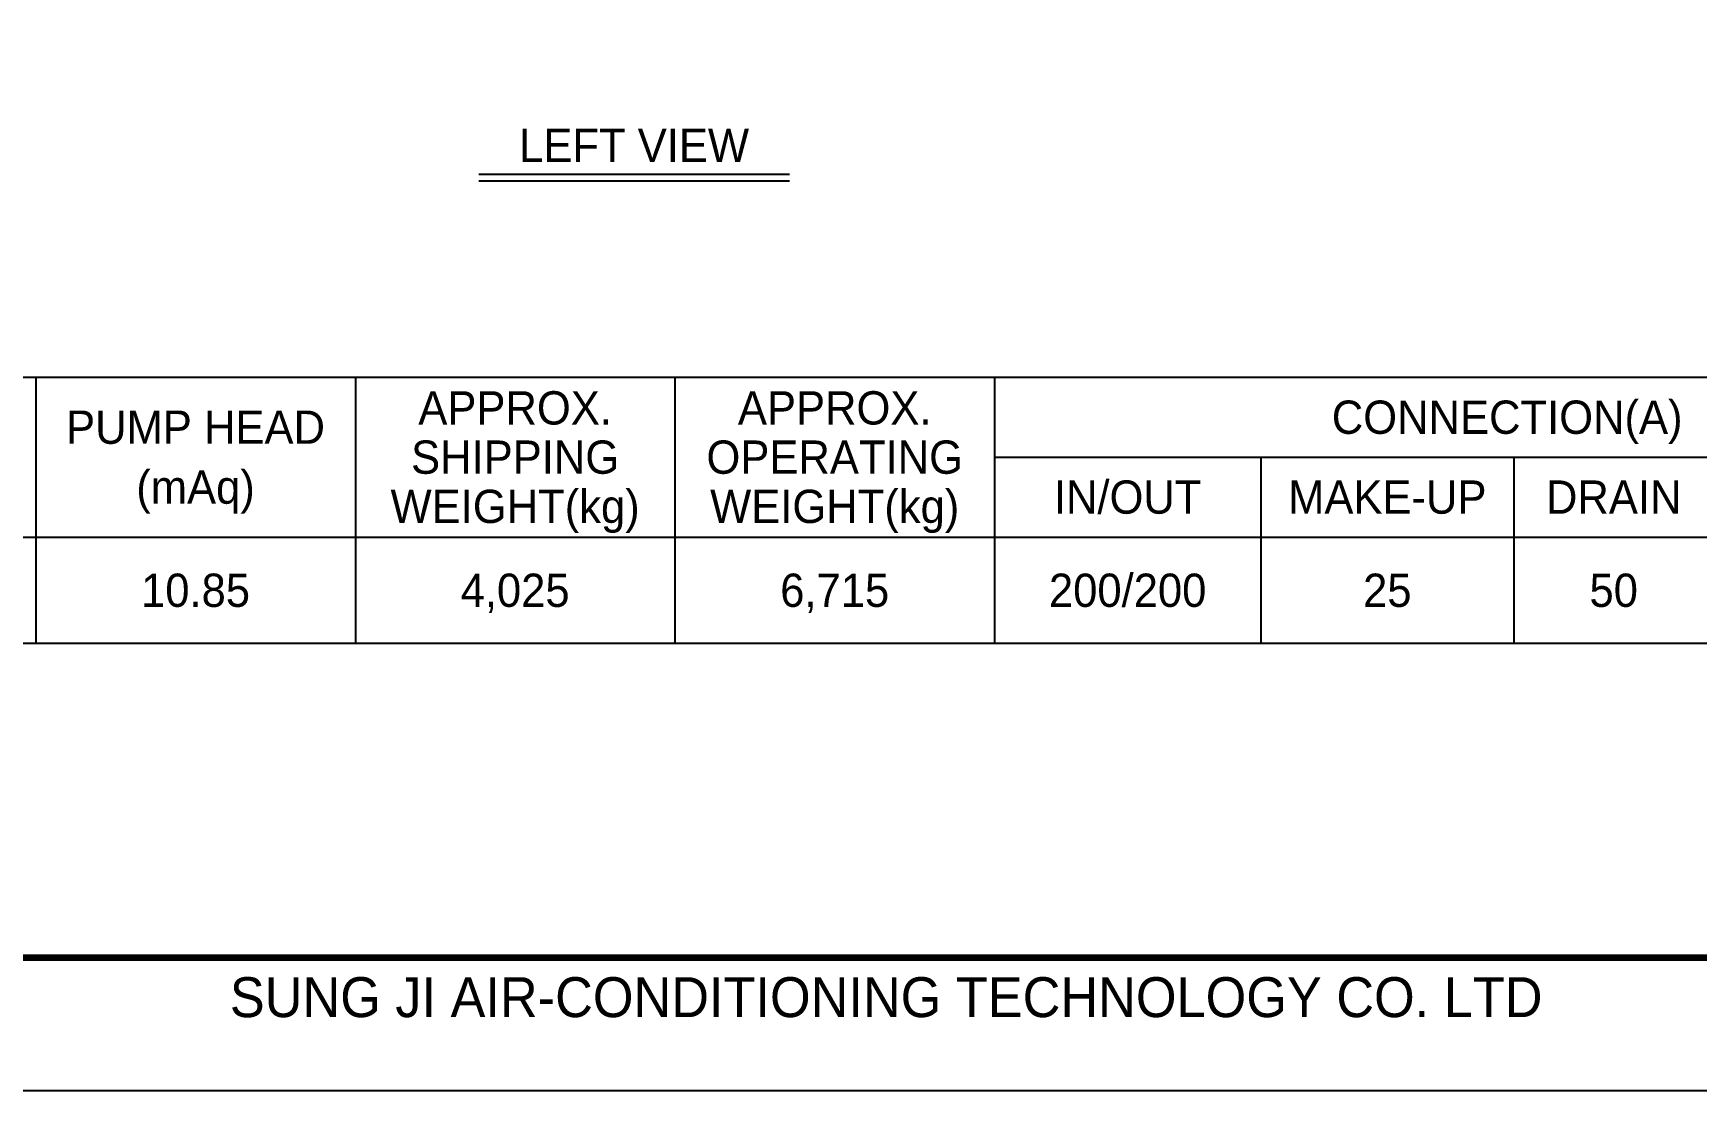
# Model space of a CAD drawing. Header units: millimetres. Extents: x 11998 to 41405, y 7807 to 28602.
# Drawn here: x 21430 to 30174, y 7807 to 13368 of the extents above; entities that cross this region are included whole.
import ezdxf
from ezdxf.enums import TextEntityAlignment as Align

# ---------------------------------------------------------------- set-up
doc = ezdxf.new("R2010")
doc.units = ezdxf.units.MM
for name, color, linetype in [('냉각탑_box', 1, 'Continuous'), ('냉각탑_form', 1, 'Continuous'), ('냉각탑_text', 3, 'Continuous')]:
    doc.layers.add(name, color=color, linetype=linetype)
doc.styles.add('돋움', font='Dotum.ttf')

# ---------------------------------------------------------------- blocks, each defined once
blk = doc.blocks.new('냉각탑form')
at = {"layer": 'Defpoints'}
blk.add_lwpolyline([(0, 297.07), (420.1, 297.07), (420.1, 0), (0, 0)], close=True, dxfattribs=at)
at = {"layer": '냉각탑_form', "const_width": 0.5}
blk.add_lwpolyline([(10, 287.07), (10, 10), (410.1, 10), (410.1, 287.07)], close=True, dxfattribs=at)
at = {"layer": '냉각탑_form', "style": '돋움'}
blk.add_text('SUNG JI AIR-CONDITIONING TECHNOLOGY CO. LTD', height=3.0007, dxfattribs=at).set_placement((149.5, 5.53))

msp = doc.modelspace()

# ---------------------------------------------------------------- linework, layer by layer
at = {"layer": '냉각탑_box'}
for p, q in [((23771.5, 12626.3), (25404.8, 12626.3)), ((23771.5, 12591.3), (25404.8, 12591.3)), ((21442.7, 11559), (21442.7, 10159)), ((23122.7, 11559), (23122.7, 10159)), ((24802.7, 11559), (24802.7, 10159)), ((26482.7, 11559), (26482.7, 10159)), ((26482.7, 11139), (31872.7, 11139)), ((27882.7, 11139), (27882.7, 10159)), ((29212.7, 11139), (29212.7, 10159)), ((16822.7, 10719), (31872.7, 10719))]:
    msp.add_line(p, q, dxfattribs=at)
msp.add_lwpolyline([(16822.7, 11559), (31872.7, 11559), (31872.7, 10159), (16822.7, 10159)], close=True, dxfattribs=at)

# ---------------------------------------------------------------- block references
at = {"layer": '냉각탑_form', "xscale": 70.00000000000001, "yscale": 70.00000000000001, "zscale": 70.00000000000001}
msp.add_blockref('냉각탑form', (11998, 7807.2), dxfattribs=at)

# ---------------------------------------------------------------- texts
at = {"layer": '냉각탑_text', "style": '돋움'}
for s, p in [('LEFT VIEW', (24588.2, 12778)), ('APPROX.', (23962.7, 11398)), ('APPROX.', (25642.7, 11398)), ('PUMP HEAD', (22282.7, 11296.5)), ('CONNECTION(A)', (29177.7, 11349)), ('SHIPPING', (23962.7, 11139)), ('OPERATING', (25642.7, 11139)), ('(mAq)', (22282.7, 10981.5)), ('IN/OUT', (27182.7, 10929)), ('WEIGHT(kg)', (23962.7, 10880)), ('WEIGHT(kg)', (25642.7, 10880)), ('MAKE-UP', (28547.7, 10929)), ('DRAIN', (29737.7, 10929)), ('10.85', (22282.7, 10439)), ('4,025', (23962.7, 10439)), ('6,715', (25642.7, 10439)), ('200/200', (27182.7, 10439)), ('25', (28547.7, 10439)), ('50', (29737.7, 10439))]:
    msp.add_text(s, height=175, dxfattribs=at).set_placement(p, align=Align.MIDDLE_CENTER)

doc.saveas('drawing.dxf')
